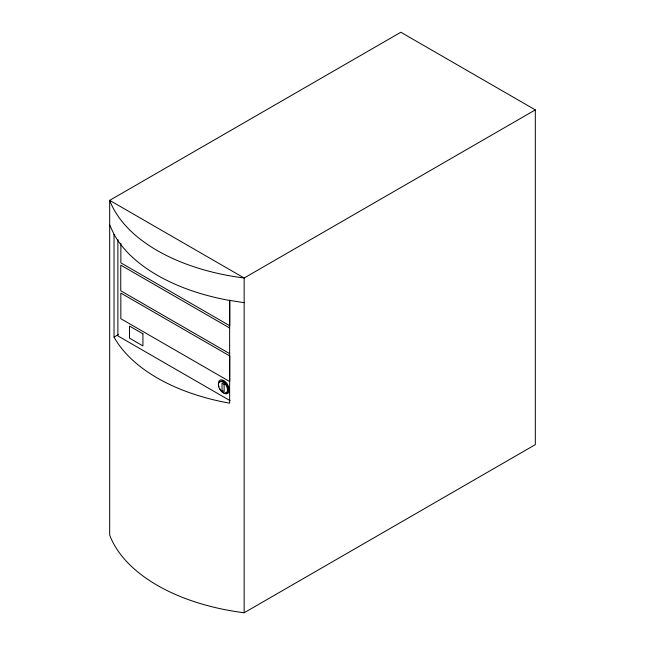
<?xml version="1.0" encoding="UTF-8"?>
<svg xmlns="http://www.w3.org/2000/svg" width="645" height="645" viewBox="0 0 645 645"><rect width="100%" height="100%" fill="white"/><g stroke="black" fill="none" stroke-linecap="round" stroke-linejoin="round"><path stroke-width="0.97" d="M109.682 225.024L114.028 234.353L114.028 337.093L118.245 334.658M535.318 109.892L244.157 277.995L109.682 200.353L109.682 535.108A176.287 101.781 0 0 0 244.157 612.75L535.318 444.647L535.318 109.892L400.843 32.25L109.682 200.353A176.287 101.781 0 0 0 244.157 277.995L244.157 612.75M244.157 302.666L227.999 300.151A176.287 101.781 0 0 1 114.028 234.353M229.676 328.015L120.752 265.127L120.752 290.766L229.676 353.654M230.072 400.658L117.89 335.892L117.89 239.4M229.789 300.119L229.789 325.757L120.865 262.87L120.865 243.149M229.644 300.409L229.644 403.149L227.999 402.891A176.287 101.781 0 0 1 114.028 337.093M218.905 386.807A7.7 4.45 60 0 1 223.67 380.494A7.7 4.45 60 0 1 228.773 392.265A7.7 4.45 60 0 1 219.695 388.629M219.445 382.646A6.482 3.741 60 0 1 226.806 384.614A6.482 3.741 60 0 1 225.814 392.765M229.757 355.959L120.833 293.072L120.833 318.711L229.757 381.598L229.757 355.959M142.924 333.812L129.516 326.072L129.516 338.165L142.924 345.905L142.924 333.812M224.129 384.364L222.033 383.154L222.033 390.41L224.129 391.62L224.129 384.364M218.453 385.775A6.482 3.741 60 0 0 225.968 393.055A6.482 3.741 60 0 0 224.42 383.17A6.482 3.741 60 0 0 218.453 385.775"/></g></svg>
